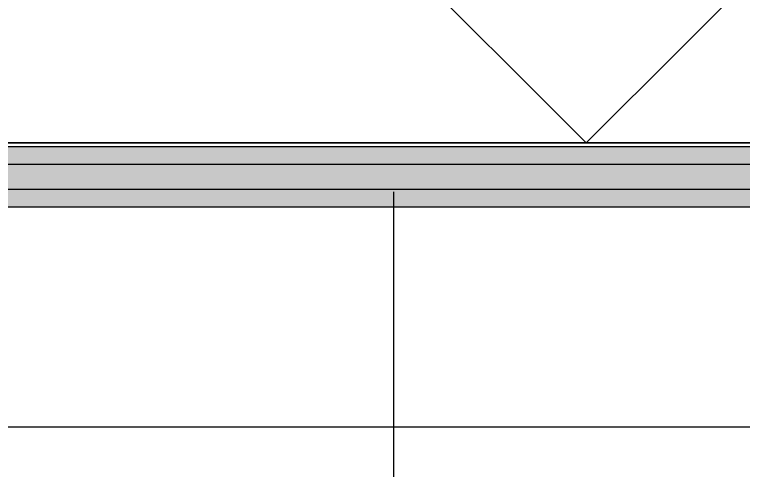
# Model space of a CAD drawing. Extents: x 220580 to 2027826, y -309201 to 71987.
# Drawn here: x 398181 to 400233, y -217450 to -216168 of the extents above; entities that cross this region are included whole.
import ezdxf
from ezdxf.enums import TextEntityAlignment as Align

# ---------------------------------------------------------------- set-up
doc = ezdxf.new("R2010")
doc.units = 0
doc.linetypes.add('__DASH', pattern=[0.35, 0.25, -0.1])
doc.linetypes.add('DOTE', pattern=[2.42, 2, -0.2, 0.02, -0.2])
for name, color, linetype in [('!ZN3-铝板幕墙-3', 3, 'Continuous'), ('20剖面图$0$AS-COLN', 6, 'Continuous'), ('20剖面图$0$PUB_HATCH', 8, 'Continuous'), ('3符号', 173, 'Continuous'), ('A-AXIS-DOTE', 14, 'DOTE'), ('A-AXIS-DP', 126, 'Continuous'), ('A-LIN-V', 9, 'Continuous'), ('A-SFCE', 30, 'Continuous'), ('AS-COLN', 6, 'Continuous'), ('PUB_HATCH', 8, 'Continuous')]:
    doc.layers.add(name, color=color, linetype=linetype)
doc.styles.add('卓越符号', font='ROMANS.shx', dxfattribs={"width": 0.7, "bigfont": 'CHINESE.shx'})

# ---------------------------------------------------------------- blocks, each defined once
blk = doc.blocks.new('5555rrrrrrrrrrr')
at = {"layer": 'A-AXIS-DOTE'}
blk.add_line((-1631325, 575655), (-1631325, 568562.5), dxfattribs=at)
blk = doc.blocks.new('*U416')
at = {"ltscale": 10}
blk.add_line((3.475, 0), (-6.849, 0), dxfattribs=at)
blk.add_lwpolyline([(3, 3), (0, 0), (-3, 3), (13.45, 3)])
at = {"color": 0, "style": '卓越符号', "width": 0.7, "flags": 8}
blk.add_attdef('±0.000', text='', height=3.5, dxfattribs=at).set_placement((13.45, 4.35), align=Align.RIGHT)
blk = doc.blocks.new('20250821141233')
at = {"layer": 'A-AXIS-DOTE', "linetype": '__DASH', "ltscale": 2}
blk.add_line((131047.7, 7500), (109330.4, 7500), dxfattribs=at)
at = {"layer": '3符号', "color": 7, "xscale": 180, "yscale": 180, "zscale": 180, "rotation": 359.9999999999989}
blk.add_blockref('*U416', (120842.4, 7500), dxfattribs=at)
blk = doc.blocks.new('20250828132035')
at = {"layer": '20剖面图$0$PUB_HATCH'}
h = blk.add_hatch(dxfattribs=at)
h.set_pattern_fill('钢筋混凝土', color=256, scale=30, style=0)
h.set_pattern_definition([(45, (1654310.4, -568207.45), (-53.0330086, 53.0330086), []), (50, (1654310.4, -568207.45), (215.178055, -18.82564), [22.5, -247.5]), (355, (1654310.4, -568207.45), (-41.6254, 225.65764), [18, -198]), (100.4514, (1654328.33, -568209.02), (173.552815, 206.831863), [19.122057, -210.342634]), (46.1842, (1654310.4, -568147.45), (320.172315, -49.655704), [33.75, -371.25]), (96.6356, (1654337.08, -568151.6), (280.39881, 292.23536), [28.683086, -315.5139]), (351.1842, (1654310.4, -568147.45), (280.398584, 292.23558), [27, -297]), (21, (1654340.4, -568162.45), (179.072116, -120.785667), [22.5, -247.5]), (326, (1654340.4, -568162.45), (72.9946, 217.545014), [18, -198]), (71.4514, (1654355.32, -568172.52), (252.066789, 96.75915), [19.122057, -210.342634]), (37.5, (1654310.4, -568207.45), (3.6479566, 99.868156), [0, -195.6, 0, -201, 0, -198.75]), (7.5, (1654310.4, -568207.45), (78.920861, 118.3235136), [0, -114.6, 0, -191.1, 0, -75.75]), (327.5, (1654243.5, -568207.45), (160.146731, -6.7664615), [0, -75, 0, -234, 0, -310.5]), (317.5, (1654213.5, -568207.45), (174.955851, 30.031495), [0, -97.5, 0, -155.4, 0, -220.5])])
h.paths.add_polyline_path([(-2.7, 7370), (-2.7, 7490), (-10550, 7490), (-10550, 7370)])
at = {"layer": '20剖面图$0$AS-COLN'}
for p, q in [((-10550, 7490), (0, 7490)), ((-10550, 7370), (0, 7370))]:
    blk.add_line(p, q, dxfattribs=at)
blk = doc.blocks.new('A$Cd368c47f')
at = {"ltscale": 30}
blk.add_blockref('20250828132035', (200, 0), dxfattribs=at)

msp = doc.modelspace()

# ---------------------------------------------------------------- hatches: boundary and pattern name
at = {"layer": 'PUB_HATCH'}
msp.add_hatch(color=256, dxfattribs=at).paths.add_polyline_path([(404245.5, -216709), (404245.5, -216589), (393698.2, -216589), (393698.2, -216709)])

# ---------------------------------------------------------------- linework, layer by layer
at = {"layer": 'A-LIN-V'}
msp.add_lwpolyline([(403648.2, -217329), (393948.2, -217329)], dxfattribs=at)
at = {"layer": 'A-SFCE'}
msp.add_line((389148.2, -216529), (404548.2, -216529), dxfattribs=at)
at = {"layer": 'AS-COLN'}
for p, q in [((393698.2, -216589), (404245.5, -216589)), ((393698.2, -216709), (404245.5, -216709))]:
    msp.add_line(p, q, dxfattribs=at)

# ---------------------------------------------------------------- block references
at = {"layer": 'A-AXIS-DP', "ltscale": 2800}
msp.add_blockref('20250821141233', (278948.2, -224029), dxfattribs=at)
at = {"layer": 'A-LIN-V'}
msp.add_blockref('5555rrrrrrrrrrr', (2030573.2, -792321.5), dxfattribs=at)

# ---------------------------------------------------------------- next in the draw order: block references
at = {"layer": '!ZN3-铝板幕墙-3', "ltscale": 2000}
msp.add_blockref('A$Cd368c47f', (404048.2, -224029), dxfattribs=at)

doc.saveas('drawing.dxf')
